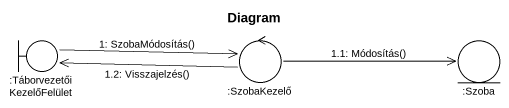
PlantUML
@startuml
title Diagram
boundary ":TáborvezetőiKezelőFelület" as TáborvezetőiKezelőFelület
control ":SzobaKezelő" as SzobaKezelő
entity ":Szoba" as Szoba
TáborvezetőiKezelőFelület -right-> SzobaKezelő : 1: SzobaMódosítás()
SzobaKezelő -right-> Szoba : 1.1: Módosítás()
SzobaKezelő -left-> TáborvezetőiKezelőFelület : 1.2: Visszajelzés()
@enduml
